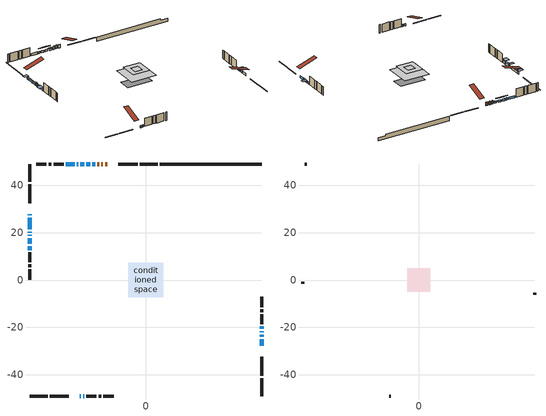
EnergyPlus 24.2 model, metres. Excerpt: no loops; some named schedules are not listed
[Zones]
conditioned space
 floor adiabatic (AdiabaticFloorConstruction): -7.31,-7.31 -7.31,7.31 7.31,7.31 7.31,-7.31 z3.04
 floor foundation (Slab1 construction): -7.34,-3.41 -7.34,3.41 7.34,3.41 7.34,-3.41 z-1.9
 wall outside (RimJoist1 construction): 5,48.92 -2.52,48.92 / -48.92,-48.92 -41.39,-48.92 / -48.92,48.92 -48.92,41.39 / 48.92,-48.92 48.92,-41.39 z0.6:0.9
 wall outside (RimJoist2 construction): -3.45,48.92 -11.51,48.92 / -40.46,-48.92 -32.4,-48.92 / -48.92,40.46 -48.92,32.4 / 48.92,-40.46 48.92,-32.4 z0.6:0.9
 wall outside (AdiabaticWallConstruction 1): -16.14,48.92 -17.17,48.92 / -18.09,48.92 -18.69,48.92 / -19.61,48.92 -20.42,48.92 z0.6:2.63
 wall outside (AdiabaticWallConstruction): -48.92,27.77 -48.92,27.24 / -48.92,19.03 -48.92,18.57 z0.6:2.23; 48.92,-27.77 48.92,-24.89 / -27.78,-48.92 -27.35,-48.92 / -48.92,26.31 -48.92,21.35 / -23.5,48.92 -25.05,48.92 / -25.98,48.92 -27.53,48.92 / -48.92,20.43 -48.92,19.96 / -26.43,-48.92 -25.96,-48.92 / -28.45,48.92 -29.08,48.92 / -30.01,48.92 -33.75,48.92 / 48.92,-20.58 48.92,-19.6 z0.6:1.82; 48.92,-23.96 48.92,-23.05 / -21.35,48.92 -22.57,48.92 / 48.92,-22.12 48.92,-21.51 z0.6:1.52; -48.92,17.64 -48.92,15.2 z0.6:1.95; -48.92,14.27 -48.92,12.62 z0.6:2.12
 wall outside (Wall1 construction): -34.68,48.92 -38.88,48.92 / -25.03,-48.92 -20.83,-48.92 / -48.92,11.69 -48.92,7.49 / 48.92,-18.67 48.92,-14.47 z0.6:5.48
 wall outside (Wall2 construction): -39.81,48.92 -40.96,48.92 / -19.9,-48.92 -18.75,-48.92 / -48.92,6.56 -48.92,5.41 / 48.92,-13.55 48.92,-12.39 z0.6:5.48
 wall outside (Wall3 construction): -41.89,48.92 -46.25,48.92 / -17.82,-48.92 -13.46,-48.92 / -48.92,4.48 -48.92,0.13 / 48.92,-11.46 48.92,-7.11 z0.6:5.48
 wall foundation (FoundationWall1 construction): 5.93,48.92,-1.9 5.93,48.92,0.6 44.62,48.92,0.6 44.62,48.92,-0.23 48.92,48.92,-0.23 48.92,48.92,-1.9
 window (WindowConstruction 11): -48.92,27.77 -48.92,27.24 z0.6:2.22
 window (WindowConstruction 5): 48.92,-27.77 48.92,-24.89 z0.6:1.82
 window (WindowConstruction 13): -27.77,-48.92 -27.36,-48.92 z0.6:1.82
 window (WindowConstruction 6): -48.92,26.31 -48.92,21.36 z0.6:1.82
 window (WindowConstruction 7): 48.92,-23.96 48.92,-23.05 z0.6:1.51
 window (WindowConstruction 8): -21.35,48.92 -22.57,48.92 z0.6:1.51
 window (WindowConstruction 9): -23.5,48.92 -25.05,48.92 z0.6:1.82
 window (WindowConstruction 10): -25.98,48.92 -27.53,48.92 z0.6:1.82
 window (WindowConstruction 14): -48.92,20.43 -48.92,19.96 z0.6:1.82
 window (WindowConstruction 12): 48.92,-22.12 48.92,-21.51 z0.6:1.51
 window (WindowConstruction 15): -26.43,-48.92 -25.96,-48.92 z0.6:1.82
 window (WindowConstruction 16): -28.46,48.92 -29.08,48.92 z0.6:1.82
 window (WindowConstruction): -48.92,19.03 -48.92,18.57 z0.6:2.22
 window (WindowConstruction 1): -48.92,17.64 -48.92,15.2 z0.6:1.95
 window (WindowConstruction 2): -48.92,14.27 -48.92,12.62 z0.6:2.12
 window (WindowConstruction 3): -30.01,48.92 -33.75,48.92 z0.6:1.82
 window (WindowConstruction 4): 48.92,-20.58 48.92,-19.6 z0.6:1.82
 door (Door): -16.14,48.92 -17.17,48.92 z0.6:2.63
 door (Door 1): -18.1,48.92 -18.68,48.92 z0.6:2.63
 door (Door 2): -19.61,48.92 -20.42,48.92 z0.6:2.63
 ceiling adiabatic (AdiabaticFloorConstruction): 7.31,-7.31 7.31,7.31 -7.31,7.31 -7.31,-7.31 z3.04
attic - vented
 floor to conditioned space (Floor1 construction Reversed): -2.2,-2.2 -2.2,2.2 2.2,2.2 2.2,-2.2 z5.48
 floor to conditioned space (Floor2 construction Reversed): -4.93,-4.93 -4.93,4.93 4.93,4.93 4.93,-4.93 z5.48
 wall outside (Wall4 construction): -47.18,48.92 -47.99,48.92 / -12.53,-48.92 -11.72,-48.92 / -48.92,-0.8 -48.92,-1.61 / 48.92,-6.18 48.92,-5.37 z0.6:5.48
 roof outside (Roof1 construction): -15.21,48.92,5.48 -15.21,38.4,8.98 -12.44,38.4,8.98 -12.44,48.92,5.48; -28.7,-48.92,5.48 -28.7,-38.4,8.98 -31.47,-38.4,8.98 -31.47,-48.92,5.48; -48.92,28.7,5.48 -38.4,28.7,8.98 -38.4,31.47,8.98 -48.92,31.47,5.48; 48.92,-28.7,5.48 38.4,-28.7,8.98 38.4,-31.47,8.98 48.92,-31.47,5.48
shading: -48.92,26.71 -48.92,28.3 -51.36,28.3 -51.36,26.71 z2.75; -48.92,21.06 -48.92,26.61 -49.51,26.61 -49.51,21.06 z2.12; 48.92,-22.75 48.92,-24.26 49.53,-24.26 49.53,-22.75 z1.81; -22.87,48.92 -21.05,48.92 -21.05,49.53 -22.87,49.53 z1.81; -26.57,48.92 -21.98,48.92 -21.98,49.38 -26.57,49.38 z3.34; -29.05,48.92 -24.46,48.92 -24.46,49.38 -29.05,49.38 z3.34; 48.92,-21 48.92,-22.63 51.56,-22.63 51.56,-21 z2.02; -48.92,18.04 -48.92,19.56 -51.36,19.56 -51.36,18.04 z2.75; -48.92,14.92 -48.92,17.92 -49.51,17.92 -49.51,14.92 z2.23; -48.92,12.09 -48.92,14.8 -51.36,14.8 -51.36,12.09 z2.65
[Building]
Building 1: Terrain=Suburbs
[Site:Location]
Bathurst AP_NB: Latitude {deg}=47.63; Longitude {deg}=-65.74; Time Zone {hr}=-4; Elevation {m}=59; Keep Site Location Information=Yes
[Site:GroundTemperature:Shallow]
0.0375368, -2.14911, -2.32423, -1.28655, 2.87914, 7.02543, 10.62, 12.8971, 13.0906, 11.2385, 7.7356, 3.71651
[Site:WaterMainsTemperature]
Calculation Method=Schedule; Temperature Schedule=mains temperature schedule
[Material] Roughness=Rough; Thermal Absorptance=0.9
Name | Thickness {m} | Conductivity {W/m-K} | Density {kg/m3} | Specific Heat {J/kg-K} | Solar Absorptance | Visible Absorptance
asphalt or fiberglass shingles | 0.00635 | 0.162714 | 1121.4 | 1465.45 | 0.4 | 0.4
ceiling loosefill ins | 0.254 | 0.0480833 | 16.02 | 1046.75 | 0.7 | 0.7
ceiling stud and cavity | 0.1397 | 0.144512 | 65.682 | 1177.47 | 0.7 | 0.7
ceiling stud and cavity 1 | 0.1397 | 0.116844 | 65.682 | 1177.47 | 0.7 | 0.7
concrete 4.0 in. | 0.1016 | 1.803125 | 2242.8 | 837.4 | 0.7 | 0.7
concrete 8.0 in. | 0.2032 | 1.803125 | 2242.8 | 837.4 | 0.7 | 0.7
door material | 0.04445 | 0.0451087 | 512.64 | 1214.23 | 0.7 | 0.7
door material 1 | 0.04445 | 0.188738 | 512.64 | 1214.23 | 0.7 | 0.7
exterior vertical ins | 0.0772094 | 0.029427 | 32.04 | 1214.23 | 0.7 | 0.7
floor covering | 0.0127 | 0.0433444 | 54.468 | 1339.84 | 0.6 | 0.6
floor rigid ins; wall rigid ins 1 | 0.512978 | 0.029427 | 32.04 | 1214.23 | 0.7 | 0.7
floor stud and cavity | 0.1397 | 1.75129 | 37.0049 | 1207.88 | 0.7 | 0.7
furniture material conditioned space 1 | 0.1524 | 0.115458 | 640.8 | 1214.23 | 0.6 | 0.6
gypsum board | 0.0127 | 0.160291 | 801 | 837.4 | 0.6 | 0.6
gypsum board 1 | 0.0127 | 0.160291 | 801 | 837.4 | 0.7 | 0.7
osb sheathing 0.5 in. | 0.0127 | 0.115458 | 512.64 | 1214.23 | 0.7 | 0.7
osb sheathing 0.75 in. | 0.01905 | 0.115458 | 512.64 | 1214.23 | 0.7 | 0.7
osb sheathing 2.0 in. | 0.0508 | 0.115458 | 512.64 | 1214.23 | 0.7 | 0.7
rim joist rigid ins; wall rigid ins | 0.051816 | 0.029427 | 32.04 | 1214.23 | 0.7 | 0.7
rim joist stud and cavity | 0.0508 | 24.0425 | 6.31874 | 1174.65 | 0.6 | 0.6
rim joist stud and cavity 1 | 0.0508 | 0.0402607 | 125.044 | 1163.47 | 0.6 | 0.6
wall stud and cavity | 0.1397 | 0.21101 | 139.0536 | 1170.24 | 0.7 | 0.7
wall stud and cavity 1 | 0.1397 | 0.279367 | 139.0536 | 1170.24 | 0.7 | 0.7
wall stud and cavity 2 | 0.1397 | 0.205543 | 139.0536 | 1170.24 | 0.7 | 0.7
wall stud and cavity 3 | 0.0889 | 6.1454 | 50.32683 | 1063.81 | 0.6 | 0.6
wall stud and cavity 4 | 0.0889 | 0.380278 | 52.3479 | 1209.89 | 0.7 | 0.7
wall stud and cavity 5 | 0.0889 | 0.391764 | 83.0341 | 1211.67 | 0.7 | 0.7
wood siding | 0.0254 | 0.102417 | 544.68 | 1172.36 | 0.4 | 0.4
wood siding 1 | 0.00254 | 0.102417 | 544.68 | 1172.36 | 0.4 | 0.4
wood siding 2; wood siding 3; wood siding 4 | 0.0254 | 0.102417 | 544.68 | 1172.36 | 0.7 | 0.7
[WindowMaterial:SimpleGlazingSystem]
Name | U-Factor {W/m2-K} | Solar Heat Gain Coefficient
WindowMaterial | 2.146284 | 0.45
WindowMaterial 1 | 2.929848 | 0.63
WindowMaterial 10 | 2.01512 | 0.55
WindowMaterial 11 | 1.9555 | 0.58
WindowMaterial 12 | 1.967427 | 0.57
WindowMaterial 13 | 1.97765 | 0.56
WindowMaterial 14 | 2.84979 | 0.59
WindowMaterial 15 | 2.839 | 0.56
WindowMaterial 2 | 2.949721 | 0.61
WindowMaterial 3 | 2.95653 | 0.6
WindowMaterial 4 | 2.99912 | 0.55
WindowMaterial 5 | 2.90941 | 0.6
WindowMaterial 6 | 2.958238 | 0.59
WindowMaterial 7 | 3.02581 | 0.51
WindowMaterial 8 | 2.99685 | 0.54
WindowMaterial 9 | 2.963916 | 0.59
[Construction]
AdiabaticFloorConstruction: floor stud and cavity, floor rigid ins, osb sheathing 0.75 in., floor covering
AdiabaticWallConstruction: wood siding 3, wall rigid ins 1, wall stud and cavity 4, gypsum board
AdiabaticWallConstruction 1: wood siding 4, wall rigid ins 1, wall stud and cavity 4, gypsum board
Door; Door 1: door material
Door 2: door material 1
Floor1 construction Reversed: gypsum board, ceiling stud and cavity, ceiling loosefill ins
Floor2 construction Reversed: gypsum board, ceiling stud and cavity 1, ceiling loosefill ins
FoundationWall1 construction: concrete 8.0 in., gypsum board 1
furniture construction conditioned space 1: furniture material conditioned space 1
PartitionWallConstruction: gypsum board, wall stud and cavity 5, gypsum board
RimJoist1 construction: wood siding 2, rim joist stud and cavity
RimJoist2 construction: wood siding 2, rim joist rigid ins, osb sheathing 2.0 in., rim joist stud and cavity 1
Roof1 construction: asphalt or fiberglass shingles
Slab1 construction: concrete 4.0 in.
Wall1 construction: wood siding, wall rigid ins, osb sheathing 0.5 in., wall stud and cavity, gypsum board
Wall2 construction: wood siding, wall rigid ins, osb sheathing 0.5 in., wall stud and cavity 1, gypsum board
Wall3 construction: wood siding, wall rigid ins, osb sheathing 0.5 in., wall stud and cavity 2, gypsum board
Wall4 construction: wood siding 1, wall stud and cavity 3
WindowConstruction: WindowMaterial
WindowConstruction 1: WindowMaterial 1
WindowConstruction 10: WindowMaterial 10
WindowConstruction 11: WindowMaterial 11
WindowConstruction 12: WindowMaterial 12
WindowConstruction 13: WindowMaterial 13
WindowConstruction 14; WindowConstruction 15: WindowMaterial 14
WindowConstruction 16: WindowMaterial 15
WindowConstruction 2: WindowMaterial 2
WindowConstruction 3: WindowMaterial 3
WindowConstruction 4: WindowMaterial 4
WindowConstruction 5: WindowMaterial 5
WindowConstruction 6: WindowMaterial 6
WindowConstruction 7: WindowMaterial 7
WindowConstruction 8: WindowMaterial 8
WindowConstruction 9: WindowMaterial 9
[Zone] Multiplier=1; Part of Total Floor Area=Yes
Name | Volume {m3}
attic - vented | 66.3329
conditioned space | 795.3
[Space]
Name | Zone | Volume {m3}
attic - vented 1 | attic - vented | 66.3329
conditioned space 1 | conditioned space | 795.3
[ZoneInfiltration:EffectiveLeakageArea]
infil attic - vented 1: Zone or Space=attic - vented 1; Schedule=Always On Discrete; Effective Air Leakage Area {cm2}=4662.8; Stack Coefficient=0.000582881; Wind Coefficient=1.63121e-05
[ZoneMixing]
whole house fan mix: Zone or Space=attic - vented; Schedule=Always On Continuous; Design Flow Rate Calculation Method=Flow/Zone; Design Flow Rate {m3/s}=0; Source Zone or Space=conditioned space
[SurfaceProperty:ExposedFoundationPerimeter]
Slab1: Exposed Perimeter Calculation Method=TotalExposedPerimeter; Total Exposed Perimeter {m}=42.983
[InternalMass] Zone or ZoneList=conditioned space; Space or SpaceList=conditioned space 1
Name | Construction | Surface Area {m2}
furniture mass conditioned space 1 | furniture construction conditioned space 1 | 125.52
partition wall mass | PartitionWallConstruction | 313.8
[Lights]
interior lighting: Zone or ZoneList or Space or SpaceList=conditioned space 1; Schedule=interior lighting schedule; Design Level Calculation Method=LightingLevel; Lighting Level {W}=343.2; Return Air Fraction=0; Fraction Radiant=0.6; Fraction Visible=0.2; Fraction Replaceable=1
[People]
occupants: Zone or ZoneList or Space or SpaceList=conditioned space 1; Number of People Schedule=occupants schedule; Number of People Calculation Method=People; Number of People=3; Fraction Radiant=0.314171; Sensible Heat Fraction=0.56303; Activity Level Schedule=occupants activity schedule; Carbon Dioxide Generation Rate {m3/s-W}=0; Enable ASHRAE 55 Comfort Warnings=No; Mean Radiant Temperature Calculation Type=EnclosureAveraged
[ElectricEquipment] Zone or ZoneList or Space or SpaceList=conditioned space 1; Design Level Calculation Method=EquipmentLevel
Name | Schedule | Design Level {W} | Fraction Latent | Fraction Radiant | Fraction Lost
clothes dryer | clothes dryer schedule | 140.772 | 0.015 | 0.081 | 0.85
clothes washer | clothes washer schedule | 32.1985 | 0.03 | 0.162 | 0.7
cooking range | cooking range schedule | 215.147 | 0.08 | 0.432 | 0.2
dishwasher | dishwasher schedule | 66.8632 | 0.3 | 0.18 | 0.4
fridge | fridge schedule | 72.9452 | 0 | 0.6 | 0
mech vent bath fan 0 | mech vent bath fan 0 schedule | 25.1 | 0 | 0 | 1
mech vent bath fan 1 | mech vent bath fan 1 schedule | 25.1 | 0 | 0 | 1
mech vent bath fan 2 | mech vent bath fan 2 schedule | 25.1 | 0 | 0 | 1
mech vent house fan | mech vent house fan schedule | 19.9167 | 0 | 0 | 0.5
mech vent house fan cfis | mech vent house fan cfis schedule | 0 | 0 | 0 | 0
misc plug loads | misc plug loads schedule | 494.7 | 0.045 | 0.513 | 0.1
whole house fan | Always On Discrete | 0 | 0 | 0 | 1
[OtherEquipment] Zone or ZoneList or Space or SpaceList=conditioned space 1; Design Level Calculation Method=EquipmentLevel
Name | Fuel Type | Schedule | Design Level {W} | Fraction Latent | Fraction Radiant | Fraction Lost
clothes dryer 1 | Electricity | clothes dryer schedule | 0 | 0.015 | 0.081 | 0.85
cooking range 1 | Electricity | cooking range schedule | 0 | 0.08 | 0.432 | 0.2
general water use latent | None | general water use schedule | 62.594 | 1 | 0 | 0
general water use sensible | None | general water use schedule | -61.6891 | 0 | 0.6 | 0
mech vent house fan latent load | None | Always On Discrete | 0 | 1 | 0 | 0
mech vent house fan sensible load | None | Always On Discrete | 0 | 0 | 0 | 0
water heater energy adjustment1 | Electricity | Always On Discrete | 0.01 | 0 | 0 | 1
[ZoneInfiltration:DesignFlowRate] Zone or ZoneList or Space or SpaceList=conditioned space 1; Schedule=Always On Discrete; Design Flow Rate Calculation Method=Flow/Zone; Design Flow Rate {m3/s}=0
infil flow; natural vent flow; whole house fan flow
[Foundation:Kiva]
Foundation Kiva 1: Initial Indoor Air Temperature {C}=18; Wall Height Above Grade {m}=0.599999; Wall Depth Below Slab {m}=0.2032; Custom Block Material Name 1=exterior vertical ins; Custom Block Depth 1 {m}=2.5; Custom Block X Position 1 {m}=0.2159; Custom Block Z Position 1 {m}=0
[Foundation:Kiva:Settings]
Soil Conductivity {W/m-K}=0.849921; Soil Density {kg/m3}=1842.3; Soil Specific Heat {J/kg-K}=418.7; Ground Solar Absorptivity=0.9; Ground Thermal Absorptivity=0.9; Ground Surface Roughness {m}=0.03; Far-Field Width {m}=40; Deep-Ground Boundary Condition=ZeroFlux; Deep-Ground Depth {m}=40; Minimum Cell Dimension {m}=0.2; Maximum Cell Growth Coefficient=3; Simulation Timestep=Timestep
[Exterior:Lights]
exterior lighting: Schedule=exterior lighting schedule; Design Level {W}=75.6
[Schedule:Constant]
Name | Hourly Value
Always On Continuous; mech vent house fan schedule; mech vent house fan cfis schedule; Always On Discrete | 1
occupants activity schedule | 117.228
fridge schedule | 0
[Schedule:Week:Daily]
interior lighting schedule Week Rule - Jan1-Jan27: interior lighting schedule day, interior lighting schedule day, interior lighting schedule day, interior lighting schedule day, interior lighting schedule day, interior lighting schedule day, interior lighting schedule day, interior lighting schedule default day, interior lighting schedule default day, interior lighting schedule default day, interior lighting schedule default day, interior lighting schedule default day
interior lighting schedule Week Rule - Jan28-Feb3: interior lighting schedule day, interior lighting schedule day, interior lighting schedule day, interior lighting schedule day, interior lighting schedule day 1, interior lighting schedule day 1, interior lighting schedule day 1, interior lighting schedule default day, interior lighting schedule default day, interior lighting schedule default day, interior lighting schedule default day, interior lighting schedule default day
interior lighting schedule Week Rule - Feb4-Feb24: interior lighting schedule day 1, interior lighting schedule day 1, interior lighting schedule day 1, interior lighting schedule day 1, interior lighting schedule day 1, interior lighting schedule day 1, interior lighting schedule day 1, interior lighting schedule default day, interior lighting schedule default day, interior lighting schedule default day, interior lighting schedule default day, interior lighting schedule default day
interior lighting schedule Week Rule - Feb25-Mar3: interior lighting schedule day 1, interior lighting schedule day 1, interior lighting schedule day 1, interior lighting schedule day 1, interior lighting schedule day 2, interior lighting schedule day 2, interior lighting schedule day 2, interior lighting schedule default day, interior lighting schedule default day, interior lighting schedule default day, interior lighting schedule default day, interior lighting schedule default day
interior lighting schedule Week Rule - Mar4-Mar31: interior lighting schedule day 2, interior lighting schedule day 2, interior lighting schedule day 2, interior lighting schedule day 2, interior lighting schedule day 2, interior lighting schedule day 2, interior lighting schedule day 2, interior lighting schedule default day, interior lighting schedule default day, interior lighting schedule default day, interior lighting schedule default day, interior lighting schedule default day
interior lighting schedule Week Rule - Apr1-Apr28: interior lighting schedule day 3, interior lighting schedule day 3, interior lighting schedule day 3, interior lighting schedule day 3, interior lighting schedule day 3, interior lighting schedule day 3, interior lighting schedule day 3, interior lighting schedule default day, interior lighting schedule default day, interior lighting schedule default day, interior lighting schedule default day, interior lighting schedule default day
interior lighting schedule Week Rule - Apr29-May5: interior lighting schedule day 3, interior lighting schedule day 3, interior lighting schedule day 4, interior lighting schedule day 4, interior lighting schedule day 4, interior lighting schedule day 4, interior lighting schedule day 4, interior lighting schedule default day, interior lighting schedule default day, interior lighting schedule default day, interior lighting schedule default day, interior lighting schedule default day
interior lighting schedule Week Rule - May6-May26: interior lighting schedule day 4, interior lighting schedule day 4, interior lighting schedule day 4, interior lighting schedule day 4, interior lighting schedule day 4, interior lighting schedule day 4, interior lighting schedule day 4, interior lighting schedule default day, interior lighting schedule default day, interior lighting schedule default day, interior lighting schedule default day, interior lighting schedule default day
interior lighting schedule Week Rule - May27-Jun2: interior lighting schedule day 4, interior lighting schedule day 4, interior lighting schedule day 4, interior lighting schedule day 4, interior lighting schedule day 4, interior lighting schedule day 5, interior lighting schedule day 5, interior lighting schedule default day, interior lighting schedule default day, interior lighting schedule default day, interior lighting schedule default day, interior lighting schedule default day
interior lighting schedule Week Rule - Jun3-Jun30: interior lighting schedule day 5, interior lighting schedule day 5, interior lighting schedule day 5, interior lighting schedule day 5, interior lighting schedule day 5, interior lighting schedule day 5, interior lighting schedule day 5, interior lighting schedule default day, interior lighting schedule default day, interior lighting schedule default day, interior lighting schedule default day, interior lighting schedule default day
interior lighting schedule Week Rule - Jul1-Jul28: interior lighting schedule day 6, interior lighting schedule day 6, interior lighting schedule day 6, interior lighting schedule day 6, interior lighting schedule day 6, interior lighting schedule day 6, interior lighting schedule day 6, interior lighting schedule default day, interior lighting schedule default day, interior lighting schedule default day, interior lighting schedule default day, interior lighting schedule default day
interior lighting schedule Week Rule - Jul29-Aug4: interior lighting schedule day 6, interior lighting schedule day 6, interior lighting schedule day 6, interior lighting schedule day 7, interior lighting schedule day 7, interior lighting schedule day 7, interior lighting schedule day 7, interior lighting schedule default day, interior lighting schedule default day, interior lighting schedule default day, interior lighting schedule default day, interior lighting schedule default day
interior lighting schedule Week Rule - Aug5-Aug25: interior lighting schedule day 7, interior lighting schedule day 7, interior lighting schedule day 7, interior lighting schedule day 7, interior lighting schedule day 7, interior lighting schedule day 7, interior lighting schedule day 7, interior lighting schedule default day, interior lighting schedule default day, interior lighting schedule default day, interior lighting schedule default day, interior lighting schedule default day
interior lighting schedule Week Rule - Aug26-Sep1: interior lighting schedule day 7, interior lighting schedule day 7, interior lighting schedule day 7, interior lighting schedule day 7, interior lighting schedule day 7, interior lighting schedule day 7, interior lighting schedule day 8, interior lighting schedule default day, interior lighting schedule default day, interior lighting schedule default day, interior lighting schedule default day, interior lighting schedule default day
interior lighting schedule Week Rule - Sep2-Sep29: interior lighting schedule day 8, interior lighting schedule day 8, interior lighting schedule day 8, interior lighting schedule day 8, interior lighting schedule day 8, interior lighting schedule day 8, interior lighting schedule day 8, interior lighting schedule default day, interior lighting schedule default day, interior lighting schedule default day, interior lighting schedule default day, interior lighting schedule default day
interior lighting schedule Week Rule - Sep30-Oct6: interior lighting schedule day 8, interior lighting schedule day 9, interior lighting schedule day 9, interior lighting schedule day 9, interior lighting schedule day 9, interior lighting schedule day 9, interior lighting schedule day 9, interior lighting schedule default day, interior lighting schedule default day, interior lighting schedule default day, interior lighting schedule default day, interior lighting schedule default day
interior lighting schedule Week Rule - Oct7-Oct27: interior lighting schedule day 9, interior lighting schedule day 9, interior lighting schedule day 9, interior lighting schedule day 9, interior lighting schedule day 9, interior lighting schedule day 9, interior lighting schedule day 9, interior lighting schedule default day, interior lighting schedule default day, interior lighting schedule default day, interior lighting schedule default day, interior lighting schedule default day
interior lighting schedule Week Rule - Oct28-Nov3: interior lighting schedule day 9, interior lighting schedule day 9, interior lighting schedule day 9, interior lighting schedule day 9, interior lighting schedule day 10, interior lighting schedule day 10, interior lighting schedule day 10, interior lighting schedule default day, interior lighting schedule default day, interior lighting schedule default day, interior lighting schedule default day, interior lighting schedule default day
interior lighting schedule Week Rule - Nov4-Nov24: interior lighting schedule day 10, interior lighting schedule day 10, interior lighting schedule day 10, interior lighting schedule day 10, interior lighting schedule day 10, interior lighting schedule day 10, interior lighting schedule day 10, interior lighting schedule default day, interior lighting schedule default day, interior lighting schedule default day, interior lighting schedule default day, interior lighting schedule default day
interior lighting schedule Week Rule - Nov25-Dec1: interior lighting schedule day 10, interior lighting schedule day 10, interior lighting schedule day 10, interior lighting schedule day 10, interior lighting schedule day 10, interior lighting schedule day 10, interior lighting schedule day 11, interior lighting schedule default day, interior lighting schedule default day, interior lighting schedule default day, interior lighting schedule default day, interior lighting schedule default day
interior lighting schedule Week Rule - Dec2-Dec31: interior lighting schedule day 11, interior lighting schedule day 11, interior lighting schedule day 11, interior lighting schedule day 11, interior lighting schedule day 11, interior lighting schedule day 11, interior lighting schedule day 11, interior lighting schedule default day, interior lighting schedule default day, interior lighting schedule default day, interior lighting schedule default day, interior lighting schedule default day
occupants schedule Week Rule - Jan1-Dec31: occupants schedule day, occupants schedule day, occupants schedule day, occupants schedule day, occupants schedule day, occupants schedule day, occupants schedule day, occupants schedule default day, occupants schedule default day, occupants schedule default day, occupants schedule default day, occupants schedule default day
clothes dryer schedule Week Rule - Jan1-Dec31: clothes dryer schedule day, clothes dryer schedule day, clothes dryer schedule day, clothes dryer schedule day, clothes dryer schedule day, clothes dryer schedule day, clothes dryer schedule day, clothes dryer schedule default day, clothes dryer schedule default day, clothes dryer schedule default day, clothes dryer schedule default day, clothes dryer schedule default day
clothes washer schedule Week Rule - Jan1-Dec31: clothes washer schedule day, clothes washer schedule day, clothes washer schedule day, clothes washer schedule day, clothes washer schedule day, clothes washer schedule day, clothes washer schedule day, clothes washer schedule default day, clothes washer schedule default day, clothes washer schedule default day, clothes washer schedule default day, clothes washer schedule default day
cooking range schedule Week Rule - Jan1-Dec31: cooking range schedule day, cooking range schedule day, cooking range schedule day, cooking range schedule day, cooking range schedule day, cooking range schedule day, cooking range schedule day, cooking range schedule default day, cooking range schedule default day, cooking range schedule default day, cooking range schedule default day, cooking range schedule default day
dishwasher schedule Week Rule - Jan1-Dec31: dishwasher schedule day, dishwasher schedule day, dishwasher schedule day, dishwasher schedule day, dishwasher schedule day, dishwasher schedule day, dishwasher schedule day, dishwasher schedule default day, dishwasher schedule default day, dishwasher schedule default day, dishwasher schedule default day, dishwasher schedule default day
mech vent bath fan 0 schedule Week Rule - Jan1-Dec31: mech vent bath fan 0 schedule day, mech vent bath fan 0 schedule day, mech vent bath fan 0 schedule day, mech vent bath fan 0 schedule day, mech vent bath fan 0 schedule day, mech vent bath fan 0 schedule day, mech vent bath fan 0 schedule day, mech vent bath fan 0 schedule default day, mech vent bath fan 0 schedule default day, mech vent bath fan 0 schedule default day, mech vent bath fan 0 schedule default day, mech vent bath fan 0 schedule default day
mech vent bath fan 1 schedule Week Rule - Jan1-Dec31: mech vent bath fan 1 schedule day, mech vent bath fan 1 schedule day, mech vent bath fan 1 schedule day, mech vent bath fan 1 schedule day, mech vent bath fan 1 schedule day, mech vent bath fan 1 schedule day, mech vent bath fan 1 schedule day, mech vent bath fan 1 schedule default day, mech vent bath fan 1 schedule default day, mech vent bath fan 1 schedule default day, mech vent bath fan 1 schedule default day, mech vent bath fan 1 schedule default day
mech vent bath fan 2 schedule Week Rule - Jan1-Dec31: mech vent bath fan 2 schedule day, mech vent bath fan 2 schedule day, mech vent bath fan 2 schedule day, mech vent bath fan 2 schedule day, mech vent bath fan 2 schedule day, mech vent bath fan 2 schedule day, mech vent bath fan 2 schedule day, mech vent bath fan 2 schedule default day, mech vent bath fan 2 schedule default day, mech vent bath fan 2 schedule default day, mech vent bath fan 2 schedule default day, mech vent bath fan 2 schedule default day
misc plug loads schedule Week Rule - Jan1-Dec31: misc plug loads schedule day, misc plug loads schedule day, misc plug loads schedule day, misc plug loads schedule day, misc plug loads schedule day, misc plug loads schedule day, misc plug loads schedule day, misc plug loads schedule default day, misc plug loads schedule default day, misc plug loads schedule default day, misc plug loads schedule default day, misc plug loads schedule default day
general water use schedule Week Rule - Jan1-Dec31: general water use schedule day, general water use schedule day, general water use schedule day, general water use schedule day, general water use schedule day, general water use schedule day, general water use schedule day, general water use schedule default day, general water use schedule default day, general water use schedule default day, general water use schedule default day, general water use schedule default day
exterior lighting schedule Week Rule - Jan1-Jan27: exterior lighting schedule day, exterior lighting schedule day, exterior lighting schedule day, exterior lighting schedule day, exterior lighting schedule day, exterior lighting schedule day, exterior lighting schedule day, exterior lighting schedule default day, exterior lighting schedule default day, exterior lighting schedule default day, exterior lighting schedule default day, exterior lighting schedule default day
exterior lighting schedule Week Rule - Jan28-Feb3: exterior lighting schedule day, exterior lighting schedule day, exterior lighting schedule day, exterior lighting schedule day, exterior lighting schedule day 1, exterior lighting schedule day 1, exterior lighting schedule day 1, exterior lighting schedule default day, exterior lighting schedule default day, exterior lighting schedule default day, exterior lighting schedule default day, exterior lighting schedule default day
exterior lighting schedule Week Rule - Feb4-Feb24: exterior lighting schedule day 1, exterior lighting schedule day 1, exterior lighting schedule day 1, exterior lighting schedule day 1, exterior lighting schedule day 1, exterior lighting schedule day 1, exterior lighting schedule day 1, exterior lighting schedule default day, exterior lighting schedule default day, exterior lighting schedule default day, exterior lighting schedule default day, exterior lighting schedule default day
exterior lighting schedule Week Rule - Feb25-Mar3: exterior lighting schedule day 1, exterior lighting schedule day 1, exterior lighting schedule day 1, exterior lighting schedule day 1, exterior lighting schedule day 2, exterior lighting schedule day 2, exterior lighting schedule day 2, exterior lighting schedule default day, exterior lighting schedule default day, exterior lighting schedule default day, exterior lighting schedule default day, exterior lighting schedule default day
exterior lighting schedule Week Rule - Mar4-Mar31: exterior lighting schedule day 2, exterior lighting schedule day 2, exterior lighting schedule day 2, exterior lighting schedule day 2, exterior lighting schedule day 2, exterior lighting schedule day 2, exterior lighting schedule day 2, exterior lighting schedule default day, exterior lighting schedule default day, exterior lighting schedule default day, exterior lighting schedule default day, exterior lighting schedule default day
exterior lighting schedule Week Rule - Apr1-Apr28: exterior lighting schedule day 3, exterior lighting schedule day 3, exterior lighting schedule day 3, exterior lighting schedule day 3, exterior lighting schedule day 3, exterior lighting schedule day 3, exterior lighting schedule day 3, exterior lighting schedule default day, exterior lighting schedule default day, exterior lighting schedule default day, exterior lighting schedule default day, exterior lighting schedule default day
exterior lighting schedule Week Rule - Apr29-May5: exterior lighting schedule day 3, exterior lighting schedule day 3, exterior lighting schedule day 4, exterior lighting schedule day 4, exterior lighting schedule day 4, exterior lighting schedule day 4, exterior lighting schedule day 4, exterior lighting schedule default day, exterior lighting schedule default day, exterior lighting schedule default day, exterior lighting schedule default day, exterior lighting schedule default day
exterior lighting schedule Week Rule - May6-May26: exterior lighting schedule day 4, exterior lighting schedule day 4, exterior lighting schedule day 4, exterior lighting schedule day 4, exterior lighting schedule day 4, exterior lighting schedule day 4, exterior lighting schedule day 4, exterior lighting schedule default day, exterior lighting schedule default day, exterior lighting schedule default day, exterior lighting schedule default day, exterior lighting schedule default day
exterior lighting schedule Week Rule - May27-Jun2: exterior lighting schedule day 4, exterior lighting schedule day 4, exterior lighting schedule day 4, exterior lighting schedule day 4, exterior lighting schedule day 4, exterior lighting schedule day 5, exterior lighting schedule day 5, exterior lighting schedule default day, exterior lighting schedule default day, exterior lighting schedule default day, exterior lighting schedule default day, exterior lighting schedule default day
exterior lighting schedule Week Rule - Jun3-Jun30: exterior lighting schedule day 5, exterior lighting schedule day 5, exterior lighting schedule day 5, exterior lighting schedule day 5, exterior lighting schedule day 5, exterior lighting schedule day 5, exterior lighting schedule day 5, exterior lighting schedule default day, exterior lighting schedule default day, exterior lighting schedule default day, exterior lighting schedule default day, exterior lighting schedule default day
exterior lighting schedule Week Rule - Jul1-Jul28: exterior lighting schedule day 6, exterior lighting schedule day 6, exterior lighting schedule day 6, exterior lighting schedule day 6, exterior lighting schedule day 6, exterior lighting schedule day 6, exterior lighting schedule day 6, exterior lighting schedule default day, exterior lighting schedule default day, exterior lighting schedule default day, exterior lighting schedule default day, exterior lighting schedule default day
[Schedule:Year]
interior lighting schedule: interior lighting schedule Week Rule - Jan1-Jan27, 1, 1, 1, 27, interior lighting schedule Week Rule - Jan28-Feb3, 1, 28, 2, 3, interior lighting schedule Week Rule - Feb4-Feb24, 2, 4, 2, 24, interior lighting schedule Week Rule - Feb25-Mar3, 2, 25, 3, 3, interior lighting schedule Week Rule - Mar4-Mar31, 3, 4, 3, 31, interior lighting schedule Week Rule - Apr1-Apr28, 4, 1, 4, 28, interior lighting schedule Week Rule - Apr29-May5, 4, 29, 5, 5, interior lighting schedule Week Rule - May6-May26, 5, 6, 5, 26, interior lighting schedule Week Rule - May27-Jun2, 5, 27, 6, 2, interior lighting schedule Week Rule - Jun3-Jun30, 6, 3, 6, 30, interior lighting schedule Week Rule - Jul1-Jul28, 7, 1, 7, 28, interior lighting schedule Week Rule - Jul29-Aug4, 7, 29, 8, 4, interior lighting schedule Week Rule - Aug5-Aug25, 8, 5, 8, 25, interior lighting schedule Week Rule - Aug26-Sep1, 8, 26, 9, 1, interior lighting schedule Week Rule - Sep2-Sep29, 9, 2, 9, 29, interior lighting schedule Week Rule - Sep30-Oct6, 9, 30, 10, 6, interior lighting schedule Week Rule - Oct7-Oct27, 10, 7, 10, 27, interior lighting schedule Week Rule - Oct28-Nov3, 10, 28, 11, 3, interior lighting schedule Week Rule - Nov4-Nov24, 11, 4, 11, 24, interior lighting schedule Week Rule - Nov25-Dec1, 11, 25, 12, 1, interior lighting schedule Week Rule - Dec2-Dec31, 12, 2, 12, 31
occupants schedule: occupants schedule Week Rule - Jan1-Dec31, 1, 1, 12, 31
clothes dryer schedule: clothes dryer schedule Week Rule - Jan1-Dec31, 1, 1, 12, 31
clothes washer schedule: clothes washer schedule Week Rule - Jan1-Dec31, 1, 1, 12, 31
cooking range schedule: cooking range schedule Week Rule - Jan1-Dec31, 1, 1, 12, 31
dishwasher schedule: dishwasher schedule Week Rule - Jan1-Dec31, 1, 1, 12, 31
mech vent bath fan 0 schedule: mech vent bath fan 0 schedule Week Rule - Jan1-Dec31, 1, 1, 12, 31
mech vent bath fan 1 schedule: mech vent bath fan 1 schedule Week Rule - Jan1-Dec31, 1, 1, 12, 31
mech vent bath fan 2 schedule: mech vent bath fan 2 schedule Week Rule - Jan1-Dec31, 1, 1, 12, 31
misc plug loads schedule: misc plug loads schedule Week Rule - Jan1-Dec31, 1, 1, 12, 31
general water use schedule: general water use schedule Week Rule - Jan1-Dec31, 1, 1, 12, 31
exterior lighting schedule: exterior lighting schedule Week Rule - Jan1-Jan27, 1, 1, 1, 27, exterior lighting schedule Week Rule - Jan28-Feb3, 1, 28, 2, 3, exterior lighting schedule Week Rule - Feb4-Feb24, 2, 4, 2, 24, exterior lighting schedule Week Rule - Feb25-Mar3, 2, 25, 3, 3, exterior lighting schedule Week Rule - Mar4-Mar31, 3, 4, 3, 31, exterior lighting schedule Week Rule - Apr1-Apr28, 4, 1, 4, 28, exterior lighting schedule Week Rule - Apr29-May5, 4, 29, 5, 5, exterior lighting schedule Week Rule - May6-May26, 5, 6, 5, 26, exterior lighting schedule Week Rule - May27-Jun2, 5, 27, 6, 2, exterior lighting schedule Week Rule - Jun3-Jun30, 6, 3, 6, 30, exterior lighting schedule Week Rule - Jul1-Jul28, 7, 1, 7, 28, exterior lighting schedule Week Rule - Jul29-Aug4, 7, 29, 8, 4, exterior lighting schedule Week Rule - Aug5-Aug25, 8, 5, 8, 25, exterior lighting schedule Week Rule - Aug26-Sep1, 8, 26, 9, 1, exterior lighting schedule Week Rule - Sep2-Sep29, 9, 2, 9, 29, exterior lighting schedule Week Rule - Sep30-Oct6, 9, 30, 10, 6, exterior lighting schedule Week Rule - Oct7-Oct27, 10, 7, 10, 27, exterior lighting schedule Week Rule - Oct28-Nov3, 10, 28, 11, 3, exterior lighting schedule Week Rule - Nov4-Nov24, 11, 4, 11, 24, exterior lighting schedule Week Rule - Nov25-Dec1, 11, 25, 12, 1, exterior lighting schedule Week Rule - Dec2-Dec31, 12, 2, 12, 31
[Schedule:Compact]
mains temperature schedule: Through: 01/01, For: AllDays, Until: 24:00, 5.18111, Through: 01/02, For: AllDays, Until: 24:00, 5.11, Through: 01/03, For: AllDays, Until: 24:00, 5.04056, Through: 01/04, For: AllDays, Until: 24:00, 4.97167, Through: 01/05, For: AllDays, Until: 24:00, 4.90389, Through: 01/06, For: AllDays, Until: 24:00, 4.83722, Through: 01/07, For: AllDays, Until: 24:00, 4.77167, Through: 01/08, For: AllDays, Until: 24:00, 4.70722, Through: 01/09, For: AllDays, Until: 24:00, 4.64389, Through: 01/10, For: AllDays, Until: 24:00, 4.58167, Through: 01/11, For: AllDays, Until: 24:00, 4.52056, Through: 01/12, For: AllDays, Until: 24:00, 4.46111, Through: 01/13, For: AllDays, Until: 24:00, 4.40222, Through: 01/14, For: AllDays, Until: 24:00, 4.345, Through: 01/15, For: AllDays, Until: 24:00, 4.28889, Through: 01/16, For: AllDays, Until: 24:00, 4.23389, Through: 01/17, For: AllDays, Until: 24:00, 4.18056, Through: 01/18, For: AllDays, Until: 24:00, 4.12833, Through: 01/19, For: AllDays, Until: 24:00, 4.07722, Through: 01/20, For: AllDays, Until: 24:00, 4.02778, Through: 01/21, For: AllDays, Until: 24:00, 3.97944, Through: 01/22, For: AllDays, Until: 24:00, 3.93222, Through: 01/23, For: AllDays, Until: 24:00, 3.88667, Through: 01/24, For: AllDays, Until: 24:00, 3.84278, Through: 01/25, For: AllDays, Until: 24:00, 3.8, Through: 01/26, For: AllDays, Until: 24:00, 3.75889, Through: 01/27, For: AllDays, Until: 24:00, 3.71889, Through: 01/28, For: AllDays, Until: 24:00, 3.68, Through: 01/29, For: AllDays, Until: 24:00, 3.64333, Through: 01/30, For: AllDays, Until: 24:00, 3.60722, Through: 01/31, For: AllDays, Until: 24:00, 3.57333, Through: 02/01, For: AllDays, Until: 24:00, 3.54056, Through: 02/02, For: AllDays, Until: 24:00, 3.50944, Through: 02/03, For: AllDays, Until: 24:00, 3.48, Through: 02/04, For: AllDays, Until: 24:00, 3.45167, Through: 02/05, For: AllDays, Until: 24:00, 3.425, Through: 02/06, For: AllDays, Until: 24:00, 3.39944, Through: 02/07, For: AllDays, Until: 24:00, 3.37611, Through: 02/08, For: AllDays, Until: 24:00, 3.35389, Through: 02/09, For: AllDays, Until: 24:00, 3.33333, Through: 02/10, For: AllDays, Until: 24:00, 3.31444, Through: 02/11, For: AllDays, Until: 24:00, 3.29667, Through: 02/12, For: AllDays, Until: 24:00, 3.28111, Through: 02/13, For: AllDays, Until: 24:00, 3.26667, Through: 02/14, For: AllDays, Until: 24:00, 3.25389, Through: 02/15, For: AllDays, Until: 24:00, 3.24278, Through: 02/16, For: AllDays, Until: 24:00, 3.23278, Through: 02/17, For: AllDays, Until: 24:00, 3.225, Through: 02/18, For: AllDays, Until: 24:00, 3.21833, Through: 02/19, For: AllDays, Until: 24:00, 3.21333, Through: 02/20, For: AllDays, Until: 24:00, 3.21, Through: 02/21, For: AllDays, Until: 24:00, 3.20833, Through: 02/22, For: AllDays, Until: 24:00, 3.20833, Through: 02/23, For: AllDays, Until: 24:00, 3.20944, Through: 02/24, For: AllDays, Until: 24:00, 3.21278, Through: 02/25, For: AllDays, Until: 24:00, 3.21722, Through: 02/26, For: AllDays, Until: 24:00, 3.22333, Through: 02/27, For: AllDays, Until: 24:00, 3.23111, Through: 02/28, For: AllDays, Until: 24:00, 3.24056, Through: 03/01, For: AllDays, Until: 24:00, 3.25111, Through: 03/02, For: AllDays, Until: 24:00, 3.26389, Through: 03/03, For: AllDays, Until: 24:00, 3.27778, Through: 03/04, For: AllDays, Until: 24:00, 3.29333, Through: 03/05, For: AllDays, Until: 24:00, 3.31056, Through: 03/06, For: AllDays, Until: 24:00, 3.32944, Through: 03/07, For: AllDays, Until: 24:00, 3.34944, Through: 03/08, For: AllDays, Until: 24:00, 3.37111, Through: 03/09, For: AllDays, Until: 24:00, 3.39444, Through: 03/10, For: AllDays, Until: 24:00, 3.41944, Through: 03/11, For: AllDays, Until: 24:00, 3.44611, Through: 03/12, For: AllDays, Until: 24:00, 3.47389, Through: 03/13, For: AllDays, Until: 24:00, 3.50333, Through: 03/14, For: AllDays, Until: 24:00, 3.53389, Through: 03/15, For: AllDays, Until: 24:00, 3.56667, Through: 03/16, For: AllDays, Until: 24:00, 3.60056, Through: 03/17, For: AllDays, Until: 24:00, 3.63556, Through: 03/18, For: AllDays, Until: 24:00, 3.67222, Through: 03/19, For: AllDays, Until: 24:00, 3.71056, Through: 03/20, For: AllDays, Until: 24:00, 3.75056, Through: 03/21, For: AllDays, Until: 24:00, 3.79111, Through: 03/22, For: AllDays, Until: 24:00, 3.83389, Through: 03/23, For: AllDays, Until: 24:00, 3.87778, Through: 03/24, For: AllDays, Until: 24:00, 3.92278, Through: 03/25, For: AllDays, Until: 24:00, 3.96944, Through: 03/26, For: AllDays, Until: 24:00, 4.01778, Through: 03/27, For: AllDays, Until: 24:00, 4.06722, Through: 03/28, For: AllDays, Until: 24:00, 4.11778, Through: 03/29, For: AllDays, Until: 24:00, 4.16944, Through: 03/30, For: AllDays, Until: 24:00, 4.22278, Through: 03/31, For: AllDays, Until: 24:00, 4.27778, Through: 04/01, For: AllDays, Until: 24:00, 4.33333, Through: 04/02, For: AllDays, Until: 24:00, 4.39056, Through: 04/03, For: AllDays, Until: 24:00, 4.44889, Through: 04/04, For: AllDays, Until: 24:00, 4.50833, Through: 04/05, For: AllDays, Until: 24:00, 4.56889, Through: 04/06, For: AllDays, Until: 24:00, 4.63111, Through: 04/07, For: AllDays, Until: 24:00, 4.69389, Through: 04/08, For: AllDays, Until: 24:00, 4.75833, Through: 04/09, For: AllDays, Until: 24:00, 4.82333, Through: 04/10, For: AllDays, Until: 24:00, 4.89, Through: 04/11, For: AllDays, Until: 24:00, 4.95778, Through: 04/12, For: AllDays, Until: 24:00, 5.02611, Through: 04/13, For: AllDays, Until: 24:00, 5.09556, Through: 04/14, For: AllDays, Until: 24:00, 5.16667, Through: 04/15, For: AllDays, Until: 24:00, 5.23833, Through: 04/16, For: AllDays, Until: 24:00, 5.31056, Through: 04/17, For: AllDays, Until: 24:00, 5.38444, Through: 04/18, For: AllDays, Until: 24:00, 5.45889, Through: 04/19, For: AllDays, Until: 24:00, 5.53444, Through: 04/20, For: AllDays, Until: 24:00, 5.61056, Through: 04/21, For: AllDays, Until: 24:00, 5.68778, Through: 04/22, For: AllDays, Until: 24:00, 5.76611, Through: 04/23, For: AllDays, Until: 24:00, 5.845, Through: 04/24, For: AllDays, Until: 24:00, 5.92444, Through: 04/25, For: AllDays, Until: 24:00, 6.005, Through: 04/26, For: AllDays, Until: 24:00, 6.08667, Through: 04/27, For: AllDays, Until: 24:00, 6.16833, Through: 04/28, For: AllDays, Until: 24:00, 6.25111, Through: 04/29, For: AllDays, Until: 24:00, 6.33444, Through: 04/30, For: AllDays, Until: 24:00, 6.41833, Through: 05/01, For: AllDays, Until: 24:00, 6.50333, Through: 05/02, For: AllDays, Until: 24:00, 6.58833, Through: 05/03, For: AllDays, Until: 24:00, 6.67444, Through: 05/04, For: AllDays, Until: 24:00, 6.76056, Through: 05/05, For: AllDays, Until: 24:00, 6.84778, Through: 05/06, For: AllDays, Until: 24:00, 6.935, Through: 05/07, For: AllDays, Until: 24:00, 7.02278, Through: 05/08, For: AllDays, Until: 24:00, 7.11111, Through: 05/09, For: AllDays, Until: 24:00, 7.2, Through: 05/10, For: AllDays, Until: 24:00, 7.28944, Through: 05/11, For: AllDays, Until: 24:00, 7.37889, Through: 05/12, For: AllDays, Until: 24:00, 7.46889, Through: 05/13, For: AllDays, Until: 24:00, 7.55889, Through: 05/14, For: AllDays, Until: 24:00, 7.64944, Through: 05/15, For: AllDays, Until: 24:00, 7.74056, Through: 05/16, For: AllDays, Until: 24:00, 7.83111, Through: 05/17, For: AllDays, Until: 24:00, 7.92278, Through: 05/18, For: AllDays, Until: 24:00, 8.01389, Through: 05/19, For: AllDays, Until: 24:00, 8.10556, Through: 05/20, For: AllDays, Until: 24:00, 8.19722, Through: 05/21, For: AllDays, Until: 24:00, 8.28944, Through: 05/22, For: AllDays, Until: 24:00, 8.38111, Through: 05/23, For: AllDays, Until: 24:00, 8.47333, Through: 05/24, For: AllDays, Until: 24:00, 8.565, Through: 05/25, For: AllDays, Until: 24:00, 8.65722, Through: 05/26, For: AllDays, Until: 24:00, 8.74889, Through: 05/27, For: AllDays, Until: 24:00, 8.84111, Through: 05/28, For: AllDays, Until: 24:00, 8.93278, Through: 05/29, For: AllDays, Until: 24:00, 9.02444, Through: 05/30, For: AllDays, Until: 24:00, 9.11611, Through: 05/31, For: AllDays, Until: 24:00, 9.20722, Through: 06/01, For: AllDays, Until: 24:00, 9.29889, Through: 06/02, For: AllDays, Until: 24:00, 9.38944, Through: 06/03, For: AllDays, Until: 24:00, 9.48056, Through: 06/04, For: AllDays, Until: 24:00, 9.57111, Through: 06/05, For: AllDays, Until: 24:00, 9.66111, Through: 06/06, For: AllDays, Until: 24:00, 9.75111, Through: 06/07, For: AllDays, Until: 24:00, 9.84056, Through: 06/08, For: AllDays, Until: 24:00, 9.92944, Through: 06/09, For: AllDays, Until: 24:00, 10.0183, Through: 06/10, For: AllDays, Until: 24:00, 10.1067, Through: 06/11, For: AllDays, Until: 24:00, 10.1944, Through: 06/12, For: AllDays, Until: 24:00, 10.2817, Through: 06/13, For: AllDays, Until: 24:00, 10.3683, Through: 06/14, For: AllDays, Until: 24:00, 10.4544, Through: 06/15, For: AllDays, Until: 24:00, 10.5406, Through: 06/16, For: AllDays, Until: 24:00, 10.6256, Through: 06/17, For: AllDays, Until: 24:00, 10.71, Through: 06/18, For: AllDays, Until: 24:00, 10.7939, Through: 06/19, For: AllDays, Until: 24:00, 10.8772, Through: 06/20, For: AllDays, Until: 24:00, 10.9594, Through: 06/21, For: AllDays, Until: 24:00, 11.0411, Through: 06/22, For: AllDays, Until: 24:00, 11.1222, Through: 06/23, For: AllDays, Until: 24:00, 11.2028, Through: 06/24, For: AllDays, Until: 24:00, 11.2822, Through: 06/25, For: AllDays, Until: 24:00, 11.3611, Through: 06/26, For: AllDays, Until: 24:00, 11.4389, Through: 06/27, For: AllDays, Until: 24:00, 11.5156, Through: 06/28, For: AllDays, Until: 24:00, 11.5917, Through: 06/29, For: AllDays, Until: 24:00, 11.6672, Through: 06/30, For: AllDays, Until: 24:00, 11.7417, Through: 07/01, For: AllDays, Until: 24:00, 11.815, Through: 07/02, For: AllDays, Until: 24:00, 11.8872, Through: 07/03, For: AllDays, Until: 24:00, 11.9589, Through: 07/04, For: AllDays, Until: 24:00, 12.0289, Through: 07/05, For: AllDays, Until: 24:00, 12.0983, Through: 07/06, For: AllDays, Until: 24:00, 12.1667, Through: 07/07, For: AllDays, Until: 24:00, 12.2344, Through: 07/08, For: AllDays, Until: 24:00, 12.3006, Through: 07/09, For: AllDays, Until: 24:00, 12.3656, Through: 07/10, For: AllDays, Until: 24:00, 12.4294, Through: 07/11, For: AllDays, Until: 24:00, 12.4922, Through: 07/12, For: AllDays, Until: 24:00, 12.5539, Through: 07/13, For: AllDays, Until: 24:00, 12.6144, Through: 07/14, For: AllDays, Until: 24:00, 12.6733, Through: 07/15, For: AllDays, Until: 24:00, 12.7317, Through: 07/16, For: AllDays, Until: 24:00, 12.7883, Through: 07/17, For: AllDays, Until: 24:00, 12.8439, Through: 07/18, For: AllDays, Until: 24:00, 12.8983, Through: 07/19, For: AllDays, Until: 24:00, 12.9511, Through: 07/20, For: AllDays, Until: 24:00, 13.0028, Through: 07/21, For: AllDays, Until: 24:00, 13.0533, Through: 07/22, For: AllDays, Until: 24:00, 13.1022, Through: 07/23, For: AllDays, Until: 24:00, 13.15, Through: 07/24, For: AllDays, Until: 24:00, 13.1961, Through: 07/25, For: AllDays, Until: 24:00, 13.2411, Through: 07/26, For: AllDays, Until: 24:00, 13.2844, Through: 07/27, For: AllDays, Until: 24:00, 13.3267, Through: 07/28, For: AllDays, Until: 24:00, 13.3678, Through: 07/29, For: AllDays, Until: 24:00, 13.4067, Through: 07/30, For: AllDays, Until: 24:00, 13.4444, Through: 07/31, For: AllDays, Until: 24:00, 13.4811, Through: 08/01, For: AllDays, Until: 24:00, 13.5161, Through: 08/02, For: AllDays, Until: 24:00, 13.5494, Through: 08/03, For: AllDays, Until: 24:00, 13.5817, Through: 08/04, For: AllDays, Until: 24:00, 13.6122, Through: 08/05, For: AllDays, Until: 24:00, 13.6411, Through: 08/06, For: AllDays, Until: 24:00, 13.6689, Through: 08/07, For: AllDays, Until: 24:00, 13.695, Through: 08/08, For: AllDays, Until: 24:00, 13.7194, Through: 08/09, For: AllDays, Until: 24:00, 13.7422, Through: 08/10, For: AllDays, Until: 24:00, 13.7639, Through: 08/11, For: AllDays, Until: 24:00, 13.7833, Through: 08/12, For: AllDays, Until: 24:00, 13.8017, Through: 08/13, For: AllDays, Until: 24:00, 13.8189, Through: 08/14, For: AllDays, Until: 24:00, 13.8339, Through: 08/15, For: AllDays, Until: 24:00, 13.8478, Through: 08/16, For: AllDays, Until: 24:00, 13.8594, Through: 08/17, For: AllDays, Until: 24:00, 13.87, Through: 08/18, For: AllDays, Until: 24:00, 13.8789, Through: 08/19, For: AllDays, Until: 24:00, 13.8867, Through: 08/20, For: AllDays, Until: 24:00, 13.8922, Through: 08/21, For: AllDays, Until: 24:00, 13.8967, Through: 08/22, For: AllDays, Until: 24:00, 13.8989, Through: 08/23, For: AllDays, Until: 24:00, 13.9, Through: 08/24, For: AllDays, Until: 24:00, 13.8994, Through: 08/25, For: AllDays, Until: 24:00, 13.8972, Through: 08/26, For: AllDays, Until: 24:00, 13.8939, Through: 08/27, For: AllDays, Until: 24:00, 13.8883, Through: 08/28, For: AllDays, Until: 24:00, 13.8817, Through: 08/29, For: AllDays, Until: 24:00, 13.8733, Through: 08/30, For: AllDays, Until: 24:00, 13.8633, Through: 08/31, For: AllDays, Until: 24:00, 13.8517, Through: 09/01, For: AllDays, Until: 24:00, 13.8383, Through: 09/02, For: AllDays, Until: 24:00, 13.8239, Through: 09/03, For: AllDays, Until: 24:00, 13.8072, Through: 09/04, For: AllDays, Until: 24:00, 13.7894, Through: 09/05, For: AllDays, Until: 24:00, 13.77, Through: 09/06, For: AllDays, Until: 24:00, 13.7489, Through: 09/07, For: AllDays, Until: 24:00, 13.7267, Through: 09/08, For: AllDays, Until: 24:00, 13.7028, Through: 09/09, For: AllDays, Until: 24:00, 13.6772, Through: 09/10, For: AllDays, Until: 24:00, 13.65, Through: 09/11, For: AllDays, Until: 24:00, 13.6217, Through: 09/12, For: AllDays, Until: 24:00, 13.5917, Through: 09/13, For: AllDays, Until: 24:00, 13.56, Through: 09/14, For: AllDays, Until: 24:00, 13.5267, Through: 09/15, For: AllDays, Until: 24:00, 13.4922, Through: 09/16, For: AllDays, Until: 24:00, 13.4567, Through: 09/17, For: AllDays, Until: 24:00, 13.4189, Through: 09/18, For: AllDays, Until: 24:00, 13.38, Through: 09/19, For: AllDays, Until: 24:00, 13.34, Through: 09/20, For: AllDays, Until: 24:00, 13.2983, Through: 09/21, For: AllDays, Until: 24:00, 13.255, Through: 09/22, For: AllDays, Until: 24:00, 13.2106, Through: 09/23, For: AllDays, Until: 24:00, 13.1644, Through: 09/24, For: AllDays, Until: 24:00, 13.1172, Through: 09/25, For: AllDays, Until: 24:00, 13.0689, Through: 09/26, For: AllDays, Until: 24:00, 13.0189, Through: 09/27, For: AllDays, Until: 24:00, 12.9678, Through: 09/28, For: AllDays, Until: 24:00, 12.915, Through: 09/29, For: AllDays, Until: 24:00, 12.8611, Through: 09/30, For: AllDays, Until: 24:00, 12.8061, Through: 10/01, For: AllDays, Until: 24:00, 12.7494, Through: 10/02, For: AllDays, Until: 24:00, 12.6922, Through: 10/03, For: AllDays, Until: 24:00, 12.6333, Through: 10/04, For: AllDays, Until: 24:00, 12.5733, Through: 10/05, For: AllDays, Until: 24:00, 12.5117, Through: 10/06, For: AllDays, Until: 24:00, 12.4494, Through: 10/07, For: AllDays, Until: 24:00, 12.3856, Through: 10/08, For: AllDays, Until: 24:00, 12.3211, Through: 10/09, For: AllDays, Until: 24:00, 12.255, Through: 10/10, For: AllDays, Until: 24:00, 12.1883, Through: 10/11, For: AllDays, Until: 24:00, 12.1206, Through: 10/12, For: AllDays, Until: 24:00, 12.0511, Through: 10/13, For: AllDays, Until: 24:00, 11.9811, Through: 10/14, For: AllDays, Until: 24:00, 11.91, Through: 10/15, For: AllDays, Until: 24:00, 11.8378, Through: 10/16, For: AllDays, Until: 24:00, 11.765, Through: 10/17, For: AllDays, Until: 24:00, 11.6906, Through: 10/18, For: AllDays, Until: 24:00, 11.6161, Through: 10/19, For: AllDays, Until: 24:00, 11.54, Through: 10/20, For: AllDays, Until: 24:00, 11.4633, Through: 10/21, For: AllDays, Until: 24:00, 11.3856, Through: 10/22, For: AllDays, Until: 24:00, 11.3072, Through: 10/23, For: AllDays, Until: 24:00, 11.2278, Through: 10/24, For: AllDays, Until: 24:00, 11.1478, Through: 10/25, For: AllDays, Until: 24:00, 11.0672, Through: 10/26, For: AllDays, Until: 24:00, 10.9856, Through: 10/27, For: AllDays, Until: 24:00, 10.9033, Through: 10/28, For: AllDays, Until: 24:00, 10.82, Through: 10/29, For: AllDays, Until: 24:00, 10.7367, Through: 10/30, For: AllDays, Until: 24:00, 10.6522, Through: 10/31, For: AllDays, Until: 24:00, 10.5672, Through: 11/01, For: AllDays, Until: 24:00, 10.4817, Through: 11/02, For: AllDays, Until: 24:00, 10.3956, Through: 11/03, For: AllDays, Until: 24:00, 10.3089, Through: 11/04, For: AllDays, Until: 24:00, 10.2217, Through: 11/05, For: AllDays, Until: 24:00, 10.1344, Through: 11/06, For: AllDays, Until: 24:00, 10.0461, Through: 11/07, For: AllDays, Until: 24:00, 9.95778, Through: 11/08, For: AllDays, Until: 24:00, 9.86889, Through: 11/09, For: AllDays, Until: 24:00, 9.77944, Through: 11/10, For: AllDays, Until: 24:00, 9.68944, Through: 11/11, For: AllDays, Until: 24:00, 9.59944, Through: 11/12, For: AllDays, Until: 24:00, 9.50889, Through: 11/13, For: AllDays, Until: 24:00, 9.41833, Through: 11/14, For: AllDays, Until: 24:00, 9.32778, Through: 11/15, For: AllDays, Until: 24:00, 9.23611, Through: 11/16, For: AllDays, Until: 24:00, 9.145, Through: 11/17, For: AllDays, Until: 24:00, 9.05333, Through: 11/18, For: AllDays, Until: 24:00, 8.96167, Through: 11/19, For: AllDays, Until: 24:00, 8.87, Through: 11/20, For: AllDays, Until: 24:00, 8.77833, Through: 11/21, For: AllDays, Until: 24:00, 8.68611, Through: 11/22, For: AllDays, Until: 24:00, 8.59444, Through: 11/23, For: AllDays, Until: 24:00, 8.50222, Through: 11/24, For: AllDays, Until: 24:00, 8.41, Through: 11/25, For: AllDays, Until: 24:00, 8.31833, Through: 11/26, For: AllDays, Until: 24:00, 8.22667, Through: 11/27, For: AllDays, Until: 24:00, 8.13444, Through: 11/28, For: AllDays, Until: 24:00, 8.04278, Through: 11/29, For: AllDays, Until: 24:00, 7.95167, Through: 11/30, For: AllDays, Until: 24:00, 7.86, Through: 12/01, For: AllDays, Until: 24:00, 7.76889, Through: 12/02, For: AllDays, Until: 24:00, 7.67833, Through: 12/03, For: AllDays, Until: 24:00, 7.58778, Through: 12/04, For: AllDays, Until: 24:00, 7.49722, Through: 12/05, For: AllDays, Until: 24:00, 7.40722, Through: 12/06, For: AllDays, Until: 24:00, 7.31778, Through: 12/07, For: AllDays, Until: 24:00, 7.22833, Through: 12/08, For: AllDays, Until: 24:00, 7.13944, Through: 12/09, For: AllDays, Until: 24:00, 7.05056, Through: 12/10, For: AllDays, Until: 24:00, 6.96278, Through: 12/11, For: AllDays, Until: 24:00, 6.875, Through: 12/12, For: AllDays, Until: 24:00, 6.78833, Through: 12/13, For: AllDays, Until: 24:00, 6.70167, Through: 12/14, For: AllDays, Until: 24:00, 6.61556, Through: 12/15, For: AllDays, Until: 24:00, 6.53, Through: 12/16, For: AllDays, Until: 24:00, 6.445, Through: 12/17, For: AllDays, Until: 24:00, 6.36111, Through: 12/18, For: AllDays, Until: 24:00, 6.27722, Through: 12/19, For: AllDays, Until: 24:00, 6.19444, Through: 12/20, For: AllDays, Until: 24:00, 6.11222, Through: 12/21, For: AllDays, Until: 24:00, 6.03056, Through: 12/22, For: AllDays, Until: 24:00, 5.95, Through: 12/23, For: AllDays, Until: 24:00, 5.87, Through: 12/24, For: AllDays, Until: 24:00, 5.79111, Through: 12/25, For: AllDays, Until: 24:00, 5.71278, Through: 12/26, For: AllDays, Until: 24:00, 5.635, Through: 12/27, For: AllDays, Until: 24:00, 5.55833, Through: 12/28, For: AllDays, Until: 24:00, 5.48278, Through: 12/29, For: AllDays, Until: 24:00, 5.40778, Through: 12/30, For: AllDays, Until: 24:00, 5.33389, Through: 12/31, For: AllDays, Until: 24:00, 5.26111
